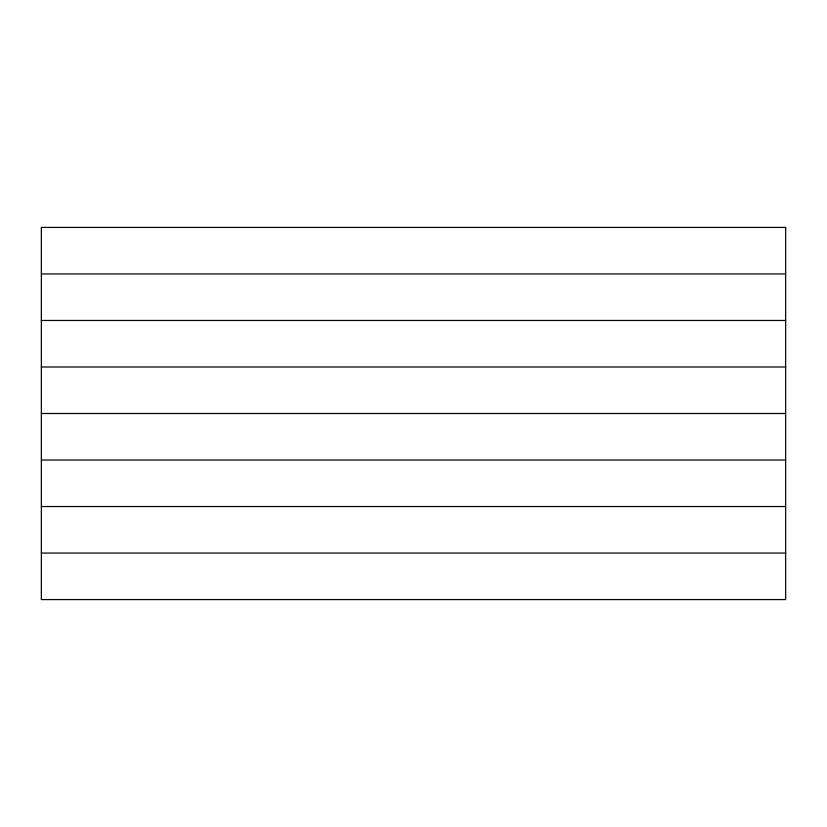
<?xml version="1.0" encoding="UTF-8"?>
<svg xmlns="http://www.w3.org/2000/svg" width="827" height="827" viewBox="0 0 827 827"><rect width="100%" height="100%" fill="white"/><g stroke="black" fill="none" stroke-linecap="round" stroke-linejoin="round"><path stroke-width="1.24" d="M41.35 273.944L785.65 273.944M41.35 320.462L785.65 320.462M41.35 366.981L785.65 366.981M41.35 413.5L785.65 413.5M41.35 460.019L785.65 460.019M41.35 506.537L785.65 506.537M41.35 553.056L785.65 553.056M785.65 227.425L41.35 227.425L41.35 599.575L785.65 599.575L785.65 227.425"/></g></svg>
